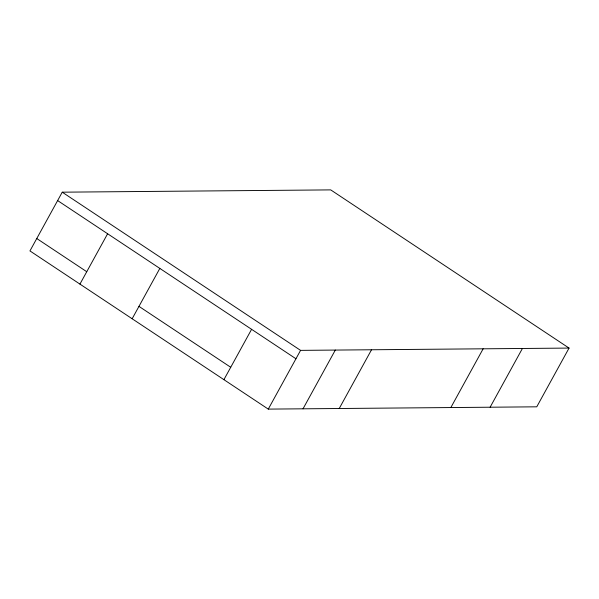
<?xml version="1.0" encoding="UTF-8"?>
<svg xmlns="http://www.w3.org/2000/svg" width="599" height="599" viewBox="0 0 599 599"><rect width="100%" height="100%" fill="white"/><g stroke="black" fill="none" stroke-linecap="round" stroke-linejoin="round"><path stroke-width="0.9" d="M62.244 192.182L29.95 250.921L268.277 409.11L536.756 406.818L569.05 348.079L330.723 189.89L62.244 192.182L300.571 350.37L569.05 348.079M79.944 284.098L107.618 233.752M132.154 318.758L159.836 268.412M223.914 379.661L251.595 329.315M268.277 409.11L300.571 350.37M303.019 408.81L335.313 350.071M339.229 408.503L371.522 349.764M450.845 407.552L483.138 348.813M490.117 407.215L522.41 348.476M57.631 200.575L295.958 358.764M36.764 238.529L86.75 271.714M138.961 306.366L230.727 367.277"/></g></svg>
